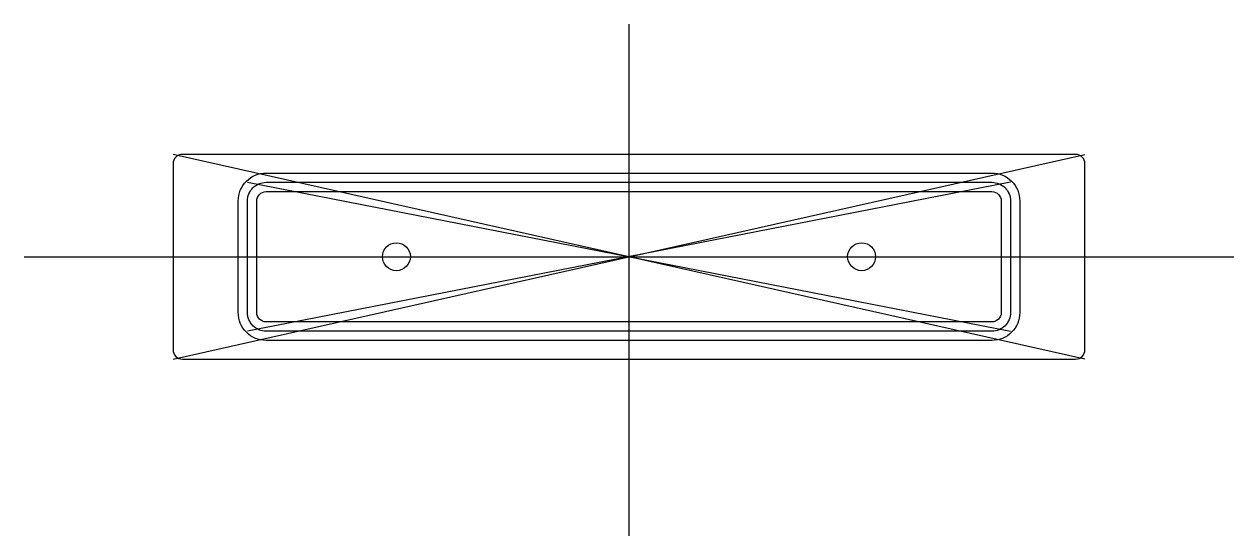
# Model space of a CAD drawing. Header units: millimetres. Extents: x -650 to 650, y -300 to 250.
import ezdxf

# ---------------------------------------------------------------- set-up
doc = ezdxf.new("R2010")
doc.units = ezdxf.units.MM
doc.layers.get('0').update_dxf_attribs({"linetype": 'CONTINUOUS'})

msp = doc.modelspace()

# ---------------------------------------------------------------- linework, layer by layer
for p, q in [((0, -300), (0, 250)), ((490, -110), (-490, 110)), ((-490, -110), (490, 110)), ((410, 80), (-410, -80)), ((-410, 80), (410, -80)), ((-650, 0), (650, 0))]:
    msp.add_line(p, q)
for points in [[(-480, -110), (480, -110, 0.414214), (490, -100), (490, 100, 0.414214), (480, 110), (-480, 110, 0.414214), (-490, 100), (-490, -100, 0.414214)], [(390, 90, -0.414214), (420, 60), (420, -60, -0.414214), (390, -90), (-390, -90, -0.414214), (-420, -60), (-420, 60, -0.414214), (-390, 90)], [(-390, 80), (390, 80, -0.414214), (410, 60), (410, -60, -0.414214), (390, -80), (-390, -80, -0.414214), (-410, -60), (-410, 60, -0.414214)], [(390, 70, -0.414214), (400, 60), (400, -60, -0.414214), (390, -70), (-390, -70, -0.414214), (-400, -60), (-400, 60, -0.414214), (-390, 70)]]:
    msp.add_lwpolyline(points, format="xyb", close=True)
for centre in [(-250, 0), (250, 0)]:
    msp.add_circle(centre, 15)

doc.saveas('drawing.dxf')
